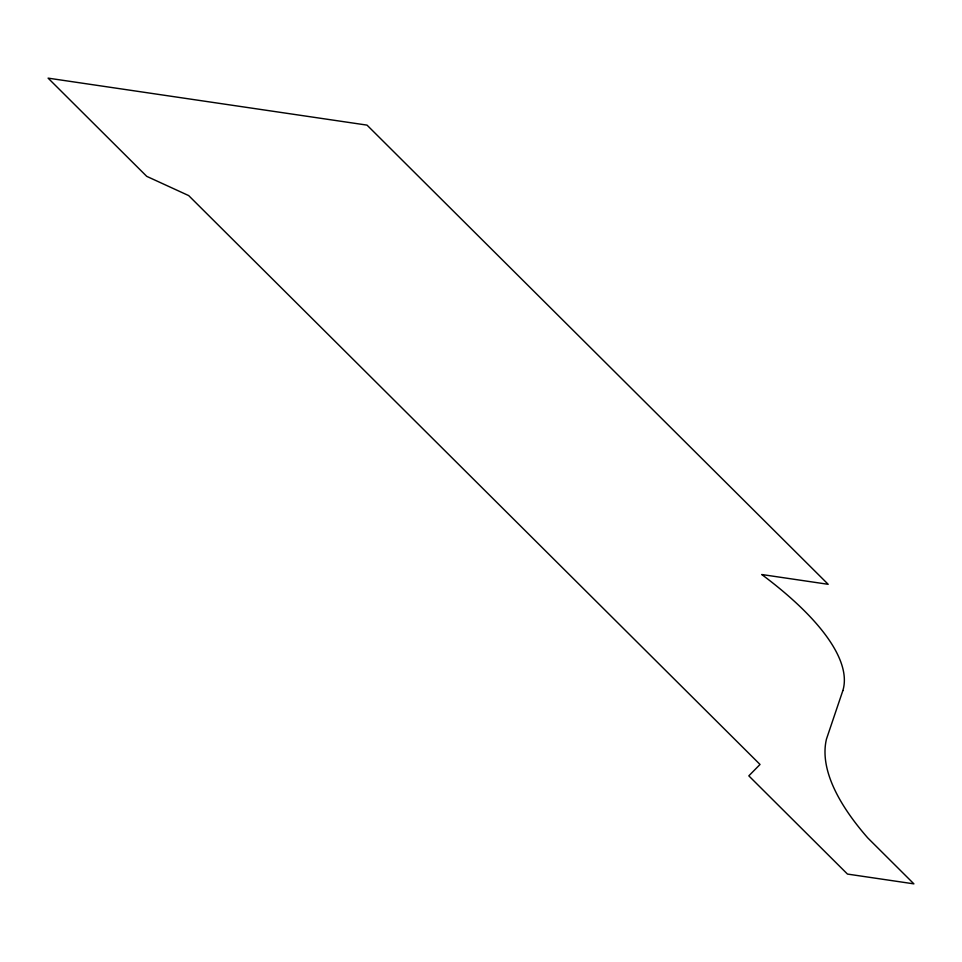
<?xml version="1.0" encoding="UTF-8"?>
<svg xmlns="http://www.w3.org/2000/svg" width="962" height="962" viewBox="0 0 962 962"><rect width="100%" height="100%" fill="white"/><g stroke="black" fill="none" stroke-linecap="round" stroke-linejoin="round"><path stroke-width="1.44" d="M842.856 690.596L826.466 739.081A484.223 155.243 22.2 0 0 867.784 837.938L913.9 883.862L847.462 874.073L748.821 775.853L760.028 764.465L188.684 195.587L146.741 176.359L48.1 78.138L367.015 125.12L828.186 584.307L761.748 574.518A320.262 102.681 22.2 0 1 842.856 690.596"/></g></svg>
